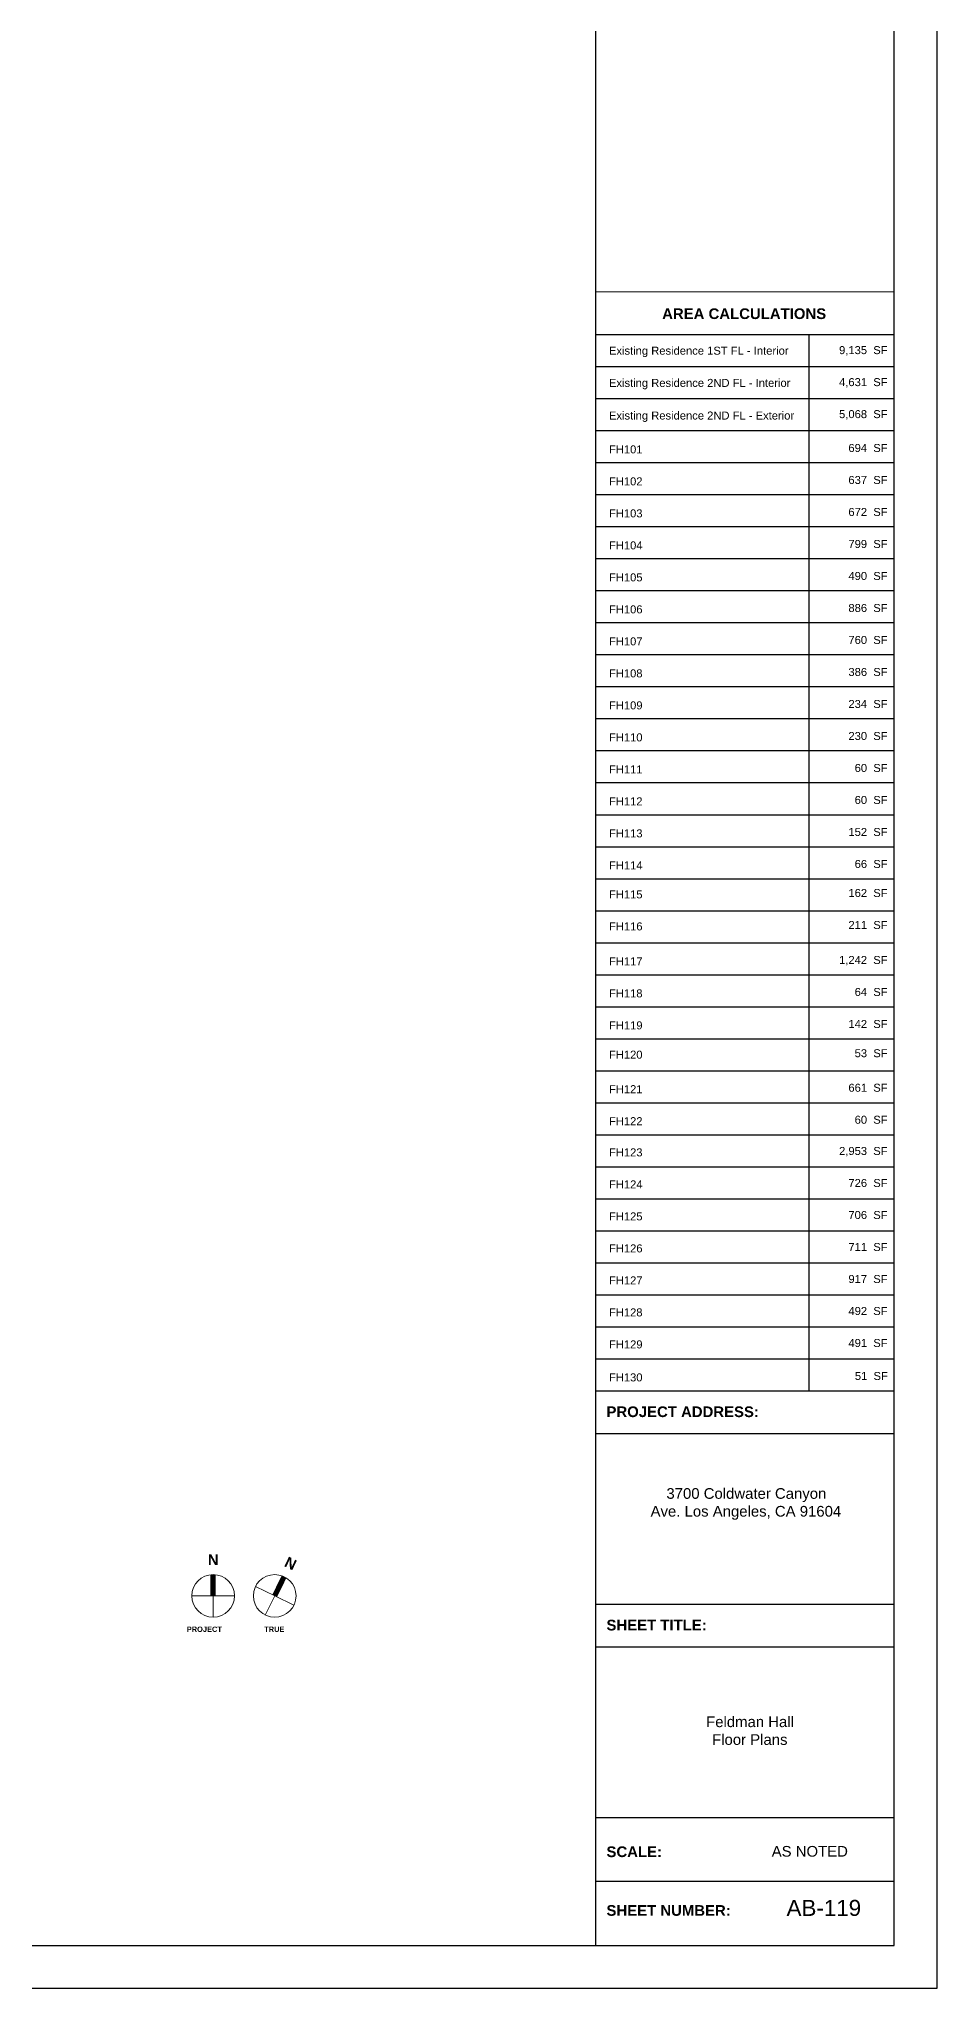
# Model space of a CAD drawing. Header units: inches. Extents: x -2078 to 106214, y -964 to 6385.
# Drawn here: x 81541 to 82214, y 2929 to 4390 of the extents above; entities that cross this region are included whole.
import ezdxf

# ---------------------------------------------------------------- set-up
doc = ezdxf.new("R2010")
doc.units = ezdxf.units.IN
doc.header["$MEASUREMENT"] = 0
for name, color, linetype, lineweight in [('A-ANNO', 2, 'Continuous', 5), ('A-DETAIL-2', 20, 'Continuous', 25), ('A-DETAIL-3', 40, 'Continuous', 15)]:
    doc.layers.add(name, color=color, linetype=linetype, lineweight=lineweight)
doc.layers.add('A-TB', color=7, linetype='Continuous')
doc.styles.add('Arial_3', font='arial.ttf', dxfattribs={"height": 0.125})
doc.styles.add('Arial_4', font='arial.ttf', dxfattribs={"height": 3})
doc.styles.add('Arial_5', font='arial.ttf', dxfattribs={"height": 0.09375})
doc.styles.add('Arial_B_2', font='arialbd.ttf', dxfattribs={"height": 0.125})
doc.styles.add('Arial_B_3', font='arialbd.ttf', dxfattribs={"height": 0.0625})

# ---------------------------------------------------------------- blocks, each defined once
blk = doc.blocks.new('JC_TB_48x36 - JC_TB_3624-1264225-Floor Plans')
at = {"layer": 'A-TB'}
for p, q in [((47.997, -11.988), (47.997, 24.012)), ((43.997, 23.512), (43.997, -11.488)), ((47.497, -11.488), (47.497, 23.512)), ((43.997, -4.988), (47.497, -4.988)), ((43.997, -5.488), (47.497, -5.488)), ((43.997, -7.488), (47.497, -7.488)), ((43.997, -7.988), (47.497, -7.988)), ((43.997, -9.988), (47.497, -9.988)), ((47.497, -10.738), (43.997, -10.738)), ((0.747, -11.488), (47.497, -11.488)), ((-0.003, -11.988), (47.997, -11.988))]:
    blk.add_line(p, q, dxfattribs=at)
at = {"layer": 'A-TB', "insert": (46.061, -10.323), "char_height": 0.125, "width": 1.08259, "attachment_point": 1, "style": 'Arial_3', "bg_fill": 2}
blk.add_mtext('AS NOTED', dxfattribs=at)
at = {"layer": 'A-TB', "char_height": 0.125, "attachment_point": 1, "style": 'Arial_B_2', "bg_fill": 2}
for s, insert, width in [('PROJECT ADDRESS:', (44.126, -5.172), 2.14941), ('SHEET TITLE:', (44.126, -7.672), 1.42031), ('SCALE:', (44.126, -10.328), 0.77959), ('SHEET NUMBER:', (44.126, -11.016), 1.76434)]:
    blk.add_mtext(s, dxfattribs=dict(at, insert=insert, width=width))
blk = doc.blocks.new('north arrow - north arrow-1258243-Floor Plans')
at = {"layer": 'A-ANNO'}
h = blk.add_hatch(color=256, dxfattribs=at)
edge = h.paths.add_edge_path()
edge.add_line((0.031, 0), (-0.031, 0))
edge.add_line((-0.031, 0), (-0.031, 0.248))
edge.add_arc((0, 0), 0.25, 82.8192, 97.1808, ccw=False)
edge.add_line((0.031, 0.248), (0.031, 0))
at = {"layer": 'A-ANNO', "lineweight": 20}
for q in [(-0.25, 0), (0.25, 0), (0, -0.25)]:
    blk.add_line((0, 0), q, dxfattribs=at)
at = {"layer": 'A-ANNO'}
blk.add_circle((0, 0), 0.25, dxfattribs=at)
at = {"layer": 'A-ANNO', "insert": (-0.062, 0.486), "char_height": 0.125, "width": 0.1515, "attachment_point": 1, "style": 'Arial_B_2', "bg_fill": 3, "box_fill_scale": 1.25, "bg_fill_color": 256, "bg_fill_true_color": 13158600, "bg_fill_transparency": 0}
blk.add_mtext('\\fArial|b1|i0|c0|p34|;N', dxfattribs=at)

msp = doc.modelspace()

# ---------------------------------------------------------------- linework, layer by layer
at = {"layer": 'A-DETAIL-2'}
for p, q in [((81957.88, 4168.663), (82181.88, 4168.663)), ((82117.88, 4168.663), (82117.88, 3376.663)), ((81957.88, 4144.663), (82181.88, 4144.663)), ((81957.88, 4120.663), (82181.88, 4120.663)), ((81957.88, 4096.663), (82181.88, 4096.663)), ((81957.88, 4072.663), (82181.88, 4072.663)), ((81957.88, 4048.663), (82181.88, 4048.663)), ((81957.88, 4048.663), (82181.88, 4048.663)), ((81957.88, 4024.663), (82181.88, 4024.663)), ((81957.88, 4000.663), (82181.88, 4000.663)), ((81957.88, 4000.663), (82181.88, 4000.663)), ((81957.88, 3976.663), (82181.88, 3976.663)), ((81957.88, 3952.663), (82181.88, 3952.663)), ((81957.88, 3928.663), (82181.88, 3928.663)), ((81957.88, 3904.663), (82181.88, 3904.663)), ((81957.88, 3904.663), (82181.88, 3904.663)), ((81957.88, 3880.663), (82181.88, 3880.663)), ((81957.88, 3880.663), (82181.88, 3880.663)), ((81957.88, 3856.663), (82181.88, 3856.663)), ((81957.88, 3856.663), (82181.88, 3856.663)), ((81957.88, 3832.663), (82181.88, 3832.663)), ((81957.88, 3808.663), (82181.88, 3808.663)), ((81957.88, 3784.663), (82181.88, 3784.663)), ((81957.88, 3760.663), (82181.88, 3760.663)), ((81957.88, 3736.663), (82181.88, 3736.663)), ((81957.88, 3712.663), (82181.88, 3712.663)), ((81957.88, 3688.663), (82181.88, 3688.663)), ((81957.88, 3664.663), (82181.88, 3664.663)), ((81957.88, 3640.663), (82181.88, 3640.663)), ((81957.88, 3616.663), (82181.88, 3616.663)), ((81957.88, 3592.663), (82181.88, 3592.663)), ((81957.88, 3568.663), (82181.88, 3568.663)), ((81957.88, 3544.663), (82181.88, 3544.663)), ((81957.88, 3520.663), (82181.88, 3520.663)), ((81957.88, 3496.663), (82181.88, 3496.663)), ((81957.88, 3472.663), (82181.88, 3472.663)), ((81957.88, 3448.663), (82181.88, 3448.663)), ((81957.88, 3424.663), (82181.88, 3424.663)), ((81957.88, 3400.663), (82181.88, 3400.663)), ((81957.88, 3376.663), (82181.88, 3376.663))]:
    msp.add_line(p, q, dxfattribs=at)

# ---------------------------------------------------------------- texts
at = {"layer": 'A-ANNO', "lineweight": 50, "insert": (82007.882, 4188.381), "char_height": 8, "width": 145.844, "attachment_point": 1, "style": 'Arial_B_2'}
msp.add_mtext('AREA CALCULATIONS', dxfattribs=at)
at = {"layer": 'A-ANNO', "attachment_point": 1}
for s, insert, char_height, width, style in [('Existing Residence 1ST FL - Interior', (81967.998, 4159.657), 6, 164.226, 'Arial_5'), ('9,135  SF', (82140.481, 4160.068), 6, 44.238, 'Arial_5'), ('Existing Residence 2ND FL - Interior', (81967.998, 4135.484), 6, 166.044, 'Arial_5'), ('4,631  SF', (82140.481, 4136.068), 6, 44.238, 'Arial_5'), ('Existing Residence 2ND FL - Exterior', (81967.998, 4111.002), 6, 169.882, 'Arial_5'), ('5,068  SF', (82140.481, 4112.068), 6, 44.238, 'Arial_5'), ('FH101', (81967.998, 4085.625), 6, 99.384, 'Arial_5'), ('694  SF', (82147.481, 4086.691), 6, 35.754, 'Arial_5'), ('FH102', (81967.998, 4061.625), 6, 99.384, 'Arial_5'), ('637  SF', (82147.481, 4062.691), 6, 35.754, 'Arial_5'), ('FH103', (81967.998, 4037.625), 6, 96.556, 'Arial_5'), ('672  SF', (82147.481, 4038.691), 6, 35.754, 'Arial_5'), ('FH104', (81967.998, 4013.625), 6, 96.556, 'Arial_5'), ('799  SF', (82147.481, 4014.691), 6, 35.754, 'Arial_5'), ('490  SF', (82147.481, 3990.691), 6, 35.754, 'Arial_5'), ('FH105', (81967.998, 3989.625), 6, 96.556, 'Arial_5'), ('FH106', (81967.998, 3965.625), 6, 96.556, 'Arial_5'), ('886  SF', (82147.481, 3966.691), 6, 35.754, 'Arial_5'), ('FH107', (81967.998, 3941.625), 6, 96.556, 'Arial_5'), ('760  SF', (82147.481, 3942.691), 6, 35.754, 'Arial_5'), ('FH108', (81967.998, 3917.625), 6, 96.556, 'Arial_5'), ('386  SF', (82147.481, 3918.691), 6, 35.754, 'Arial_5'), ('FH109', (81967.998, 3893.625), 6, 72.114, 'Arial_5'), ('234  SF', (82147.481, 3894.691), 6, 35.754, 'Arial_5'), ('FH110', (81967.998, 3869.625), 6, 72.114, 'Arial_5'), ('230  SF', (82147.481, 3870.691), 6, 35.754, 'Arial_5'), ('FH111', (81967.998, 3845.625), 6, 83.022, 'Arial_5'), ('60  SF', (82152.147, 3846.691), 6, 30.098, 'Arial_5'), ('FH112', (81967.998, 3821.625), 6, 83.022, 'Arial_5'), ('60  SF', (82152.147, 3822.691), 6, 30.098, 'Arial_5'), ('FH113', (81967.998, 3797.625), 6, 83.022, 'Arial_5'), ('152  SF', (82147.481, 3798.691), 6, 35.754, 'Arial_5'), ('FH114', (81967.998, 3773.625), 6, 83.022, 'Arial_5'), ('66  SF', (82152.147, 3774.691), 6, 30.098, 'Arial_5'), ('FH115', (81967.998, 3751.863), 6, 83.022, 'Arial_5'), ('162  SF', (82147.481, 3752.928), 6, 35.754, 'Arial_5'), ('FH116', (81967.998, 3727.863), 6, 83.022, 'Arial_5'), ('211  SF', (82147.481, 3728.928), 6, 35.754, 'Arial_5'), ('FH117', (81967.998, 3701.625), 6, 83.022, 'Arial_5'), ('1,242  SF', (82140.481, 3702.691), 6, 44.238, 'Arial_5'), ('FH118', (81967.998, 3677.625), 6, 83.022, 'Arial_5'), ('64  SF', (82152.147, 3678.691), 6, 30.098, 'Arial_5'), ('142  SF', (82147.481, 3654.691), 6, 35.754, 'Arial_5'), ('FH119', (81967.998, 3653.625), 6, 129.482, 'Arial_5'), ('FH120', (81967.998, 3631.677), 6, 129.482, 'Arial_5'), ('53  SF', (82152.147, 3632.742), 6, 30.098, 'Arial_5'), ('FH121', (81967.998, 3605.791), 6, 67.67, 'Arial_5'), ('661  SF', (82147.481, 3606.857), 6, 35.754, 'Arial_5'), ('FH122', (81967.998, 3581.791), 6, 88.88, 'Arial_5'), ('60  SF', (82152.147, 3582.857), 6, 30.098, 'Arial_5'), ('FH123', (81967.998, 3558.37), 6, 109.686, 'Arial_5'), ('2,953  SF', (82140.481, 3559.436), 6, 44.238, 'Arial_5'), ('FH124', (81967.998, 3534.367), 6, 122.008, 'Arial_5'), ('726  SF', (82147.481, 3535.433), 6, 35.754, 'Arial_5'), ('FH125', (81967.998, 3510.367), 6, 96.556, 'Arial_5'), ('706  SF', (82147.481, 3511.433), 6, 35.754, 'Arial_5'), ('FH126', (81967.998, 3486.367), 6, 102.212, 'Arial_5'), ('711  SF', (82147.481, 3487.433), 6, 35.754, 'Arial_5'), ('FH127', (81967.998, 3462.367), 6, 102.212, 'Arial_5'), ('917  SF', (82147.481, 3463.433), 6, 35.754, 'Arial_5'), ('FH128', (81967.998, 3438.367), 6, 74.134, 'Arial_5'), ('492  SF', (82147.481, 3439.433), 6, 35.754, 'Arial_5'), ('FH129', (81967.998, 3414.367), 6, 74.134, 'Arial_5'), ('491  SF', (82147.481, 3415.433), 6, 35.754, 'Arial_5'), ('FH130', (81967.998, 3389.625), 6, 67.872, 'Arial_5'), ('PROJECT', (81651.509, 3199.738), 4, 32.724, 'Arial_B_3'), ('TRUE', (81709.542, 3199.738), 4, 18.988, 'Arial_B_3')]:
    msp.add_mtext(s, dxfattribs=dict(at, insert=insert, char_height=char_height, width=width, style=style))
at = {"layer": 'A-TB', "attachment_point": 1, "bg_fill": 3, "box_fill_scale": 1.25, "bg_fill_color": 256, "bg_fill_true_color": 13158600, "bg_fill_transparency": 0}
for s, insert, char_height, width, style in [('\\pi12.77976;3700 Coldwater Canyon \\P\\pi0.93528;Ave. Los Angeles, CA 91604', (81998.263, 3303.56), 8, 144.228, 'Arial_3'), ('\\pi2.17079;Feldman Hall \\P\\pi6.65101;Floor Plans', (82038.65, 3132.348), 8, 68.478, 'Arial_3'), ('AB-119', (82101.12, 2994.739), 12, 67.872, 'Arial_4')]:
    msp.add_mtext(s, dxfattribs=dict(at, insert=insert, char_height=char_height, width=width, style=style))

# ---------------------------------------------------------------- next in the draw order: block references
at = {"layer": 'A-TB', "xscale": 64, "yscale": 64, "zscale": 64}
msp.add_blockref('JC_TB_48x36 - JC_TB_3624-1264225-Floor Plans', (79142.08, 3695.863), dxfattribs=at)

# ---------------------------------------------------------------- next in the draw order: linework, layer by layer
at = {"layer": 'A-DETAIL-3', "lineweight": 9}
msp.add_lwpolyline([(82181.88, 3376.663), (82181.88, 4200.663), (81957.88, 4200.663), (81957.88, 3376.663)], dxfattribs=at)

# ---------------------------------------------------------------- next in the draw order: block references
at = {"layer": 'A-ANNO', "xscale": 64, "yscale": 64, "zscale": 64}
msp.add_blockref('north arrow - north arrow-1258243-Floor Plans', (81671.305, 3222.744), dxfattribs=at)
at = {"layer": 'A-ANNO', "xscale": 64, "yscale": 64, "zscale": 64, "rotation": 333.9999999999981}
msp.add_blockref('north arrow - north arrow-1258243-Floor Plans', (81717.439, 3222.744), dxfattribs=at)

# ---------------------------------------------------------------- next in the draw order: texts
at = {"layer": 'A-ANNO', "insert": (82152.32, 3390.691), "char_height": 6, "width": 24.442, "attachment_point": 1, "style": 'Arial_5'}
msp.add_mtext('51  SF', dxfattribs=at)

doc.saveas('drawing.dxf')
